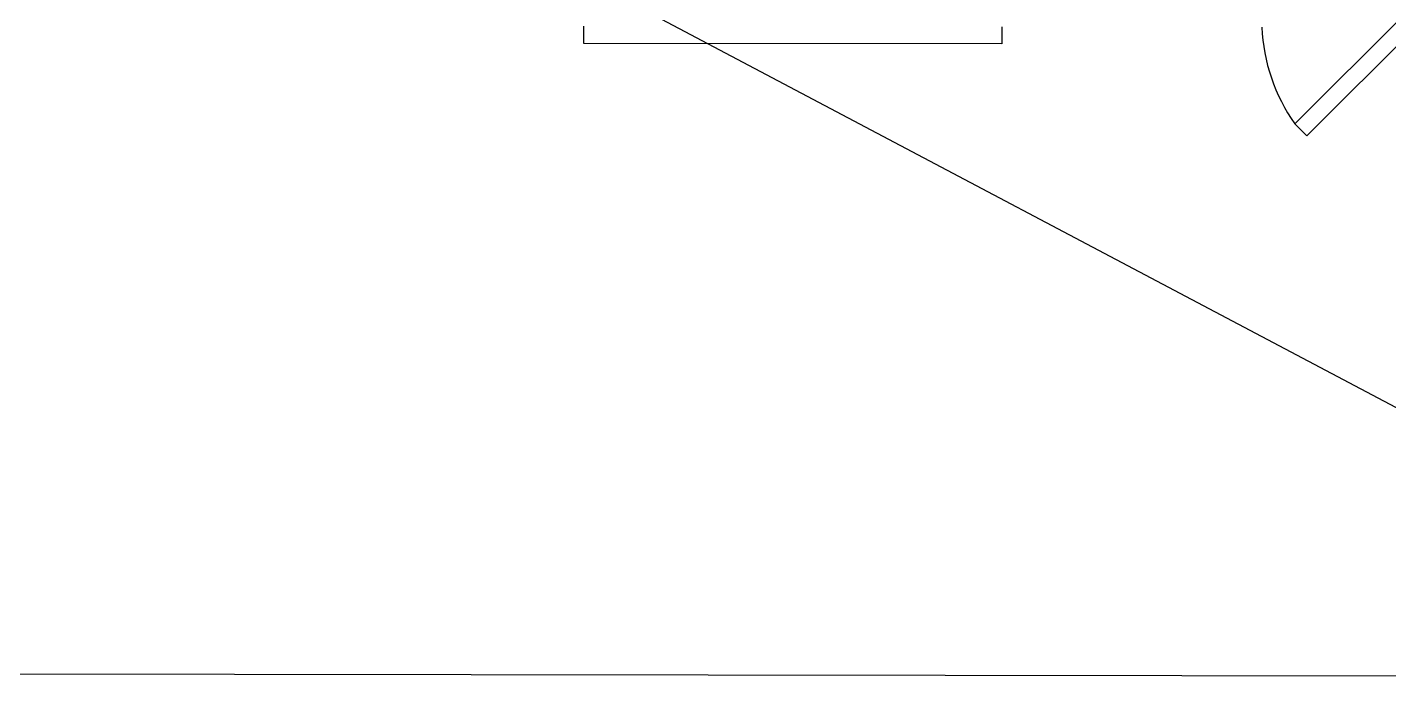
# Model space of a CAD drawing. Header units: inches. Extents: x 12 to 407, y 13 to 268.
# Drawn here: x 67.79 to 75.77, y 221.92 to 225.72 of the extents above; entities that cross this region are included whole.
import ezdxf

# ---------------------------------------------------------------- set-up
doc = ezdxf.new("R2010")
doc.units = ezdxf.units.IN
doc.header["$MEASUREMENT"] = 0
doc.layers.add('SITE_20200109$0$AA-WIN', color=4, linetype='Continuous')
doc.layers.add('SITE_20200109$0$출력안됨', color=155, linetype='Continuous')

msp = doc.modelspace()

# ---------------------------------------------------------------- linework, layer by layer
at = {"layer": 'SITE_20200109$0$AA-WIN', "color": 8}
for p, q in [((75.2165, 225.1543, -109.4067), (75.8538, 225.7898, -109.4067)), ((71.0493, 225.6257, -109.4067), (71.0494, 225.7257, -109.4067)), ((73.4994, 225.7224, -109.4067), (73.4993, 225.6224, -109.4067)), ((75.9244, 225.719, -109.4067), (75.2871, 225.0835, -109.4067)), ((73.4993, 225.6224, -109.4067), (71.0493, 225.6257, -109.4067)), ((75.2871, 225.0835, -109.4067), (75.2165, 225.1543, -109.4067))]:
    msp.add_line(p, q, dxfattribs=at)
msp.add_ellipse((76.0833, 225.7641, -109.4067), major_axis=(-1.0598, 0.0002), ratio=0.999998, start_param=0.041592, end_param=0.613296, dxfattribs=at)
at = {"layer": 'SITE_20200109$0$출력안됨', "color": 8}
for p, q in [((60.2076, 231.7406, -109.4067), (78.7942, 221.9151, -109.4067)), ((78.7942, 221.9151, -109.4067), (60.1942, 221.9406, -109.4067))]:
    msp.add_line(p, q, dxfattribs=at)

doc.saveas('drawing.dxf')
